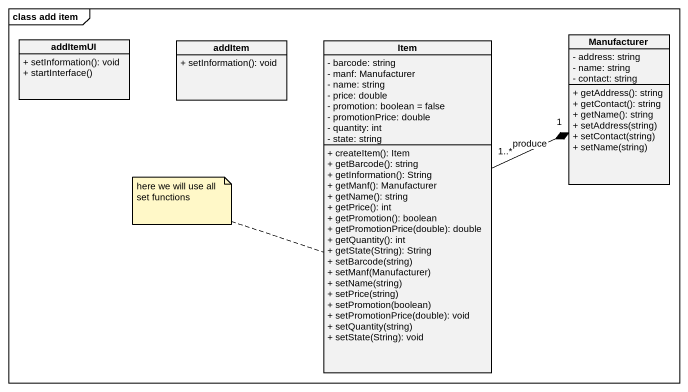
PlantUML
@startuml
mainframe class add item
hide circle
hide empty members
skinparam classAttributeIconSize 0
class addItemUI {
  + setInformation(): void
  + startInterface()
}
class addItem {
  + setInformation(): void
}
class Item {
  - barcode: string
  - manf: Manufacturer
  - name: string
  - price: double
  - promotion: boolean = false
  - promotionPrice: double
  - quantity: int
  - state: string
  + createItem(): Item
  + getBarcode(): string
  + getInformation(): String
  + getManf(): Manufacturer
  + getName(): string
  + getPrice(): int
  + getPromotion(): boolean
  + getPromotionPrice(double): double
  + getQuantity(): int
  + getState(String): String
  + setBarcode(string)
  + setManf(Manufacturer)
  + setName(string)
  + setPrice(string)
  + setPromotion(boolean)
  + setPromotionPrice(double): void
  + setQuantity(string)
  + setState(String): void
}
class Manufacturer {
  - address: string
  - name: string
  - contact: string
  + getAddress(): string
  + getContact(): string
  + getName(): string
  + setAddress(string)
  + setContact(string)
  + setName(string)
}
Item "1..*" -right-* "1" Manufacturer : produce
note left of Item : here we will use all set functions
@enduml
